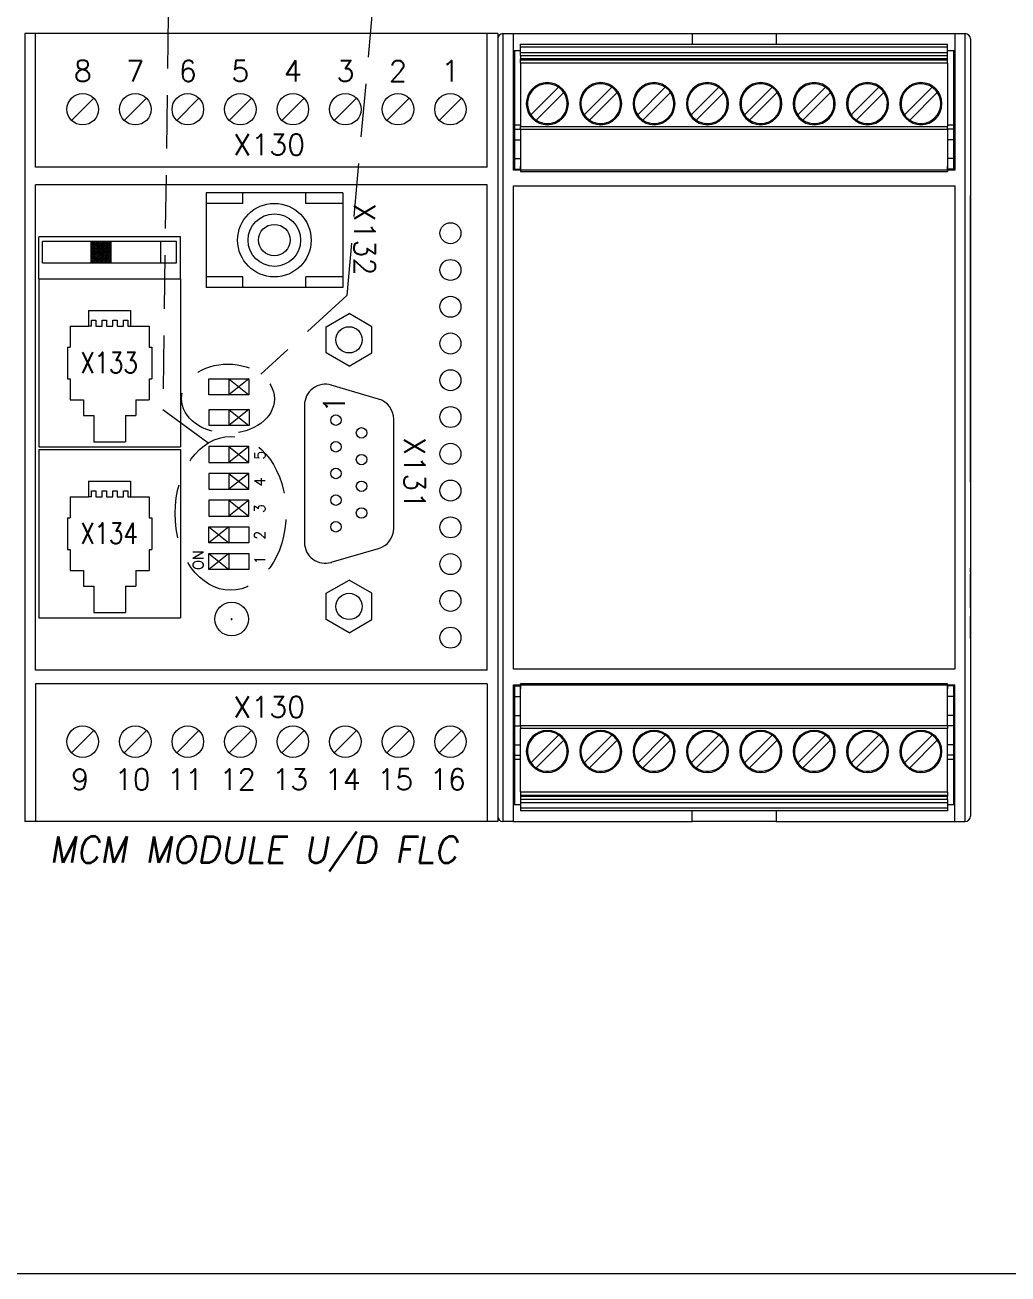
# Model space of a CAD drawing. Extents: x -2993 to 3661, y -4147 to -1441.
# Drawn here: x 112.9 to 206.5, y -3606.2 to -3487.3 of the extents above; entities that cross this region are included whole.
import ezdxf
from ezdxf.enums import TextEntityAlignment as Align

# ---------------------------------------------------------------- set-up
doc = ezdxf.new("R2010")
doc.units = 0
doc.header["$LTSCALE"] = 0.1
doc.header["$MEASUREMENT"] = 0
doc.linetypes.add('DASHED', pattern=[19.05, 12.7, -6.35])
doc.layers.get('0').update_dxf_attribs({"linetype": 'CONTINUOUS'})
doc.layers.add('DIM', color=5, linetype='CONTINUOUS')
doc.styles.get("Standard").update_dxf_attribs({"font": 'simplex.shx'})

msp = doc.modelspace()

# ---------------------------------------------------------------- linework, layer by layer
at = {"linetype": 'DASHED', "lineweight": 13, "ltscale": 4}
for p, q in [((150.07, -3439.76), (143.55, -3513.04)), ((127.04, -3448.27), (126.04, -3523.9)), ((143.55, -3513.04), (135.35, -3520.54))]:
    msp.add_line(p, q, dxfattribs=at)
at = {"lineweight": 13}
for p, q in [((112.91, -3488.12), (112.91, -3563.12)), ((112.91, -3488.12), (112.91, -3563.12)), ((112.91, -3488.12), (112.91, -3563.12)), ((157.91, -3488.12), (112.91, -3488.12)), ((157.91, -3488.12), (112.91, -3488.12)), ((113.91, -3500.82), (113.91, -3488.12)), ((156.91, -3500.82), (156.91, -3488.12)), ((157.91, -3488.12), (157.91, -3563.12)), ((157.91, -3488.12), (157.91, -3563.12)), ((157.91, -3488.12), (157.91, -3563.12)), ((157.91, -3488.12), (157.91, -3563.12)), ((157.91, -3488.12), (157.91, -3563.12)), ((157.91, -3488.12), (157.91, -3563.12)), ((157.91, -3488.62), (157.91, -3562.62)), ((119.47, -3494.26), (117.35, -3496.39)), ((124.47, -3494.26), (122.35, -3496.39)), ((129.47, -3494.26), (127.35, -3496.39)), ((134.47, -3494.26), (132.35, -3496.39)), ((139.47, -3494.26), (137.35, -3496.39)), ((144.47, -3494.26), (142.35, -3496.39)), ((149.47, -3494.26), (147.35, -3496.39)), ((154.47, -3494.26), (152.35, -3496.39)), ((156.91, -3500.82), (113.91, -3500.82)), ((113.91, -3548.72), (113.91, -3502.52)), ((156.91, -3502.52), (113.91, -3502.52)), ((156.91, -3548.72), (156.91, -3502.52)), ((143.15, -3503.28), (130.15, -3503.28)), ((130.15, -3503.28), (130.15, -3512.28)), ((133.65, -3504.28), (133.65, -3503.28)), ((139.65, -3504.28), (139.65, -3503.28)), ((143.15, -3503.28), (143.15, -3512.28)), ((133.65, -3504.28), (130.15, -3504.28)), ((143.15, -3504.28), (139.65, -3504.28)), ((127.72, -3507.48), (114.22, -3507.48)), ((114.22, -3511.47), (114.22, -3507.48)), ((121.07, -3507.91), (119.17, -3509.81)), ((120.9, -3507.91), (119.17, -3509.63)), ((120.72, -3507.91), (119.17, -3509.45)), ((120.54, -3507.91), (119.17, -3509.28)), ((120.37, -3507.91), (119.17, -3509.1)), ((120.19, -3507.91), (119.17, -3508.92)), ((120.01, -3507.91), (119.17, -3508.75)), ((119.84, -3507.91), (119.17, -3508.57)), ((119.66, -3507.91), (119.17, -3508.39)), ((119.48, -3507.91), (119.17, -3508.21)), ((119.31, -3507.91), (119.17, -3508.04)), ((119.17, -3507.96), (121.08, -3509.87)), ((119.17, -3508.14), (120.96, -3509.93)), ((119.17, -3508.32), (120.79, -3509.93)), ((119.17, -3508.49), (120.61, -3509.93)), ((121.08, -3508.08), (119.23, -3509.93)), ((119.29, -3507.91), (121.08, -3509.69)), ((121.08, -3508.25), (119.4, -3509.93)), ((119.47, -3507.91), (121.08, -3509.51)), ((121.08, -3508.43), (119.58, -3509.93)), ((119.65, -3507.91), (121.08, -3509.34)), ((119.82, -3507.91), (121.08, -3509.16)), ((120, -3507.91), (121.08, -3508.98)), ((120.18, -3507.91), (121.08, -3508.81)), ((120.35, -3507.91), (121.08, -3508.63)), ((120.53, -3507.91), (121.08, -3508.45)), ((120.71, -3507.91), (121.08, -3508.28)), ((120.88, -3507.91), (121.08, -3508.1)), ((121.06, -3507.91), (121.08, -3507.92)), ((127.72, -3511.47), (127.72, -3507.48)), ((119.17, -3508.67), (120.43, -3509.93)), ((119.17, -3508.85), (120.26, -3509.93)), ((119.17, -3509.02), (120.08, -3509.93)), ((119.17, -3509.2), (119.9, -3509.93)), ((119.17, -3509.38), (119.73, -3509.93)), ((119.17, -3509.55), (119.55, -3509.93)), ((121.08, -3508.61), (119.76, -3509.93)), ((121.08, -3508.78), (119.93, -3509.93)), ((121.08, -3508.96), (120.11, -3509.93)), ((121.08, -3509.14), (120.29, -3509.93)), ((121.08, -3509.32), (120.46, -3509.93)), ((121.08, -3509.49), (120.64, -3509.93)), ((121.08, -3509.67), (120.82, -3509.93)), ((119.17, -3509.73), (119.37, -3509.93)), ((119.17, -3509.91), (119.2, -3509.93)), ((121.08, -3509.85), (120.99, -3509.93)), ((114.22, -3511.47), (114.22, -3527.47)), ((114.22, -3511.47), (127.72, -3511.47)), ((127.72, -3511.47), (127.72, -3527.47)), ((133.65, -3511.28), (130.15, -3511.28)), ((133.65, -3512.28), (133.65, -3511.28)), ((139.65, -3512.28), (139.65, -3511.28)), ((143.15, -3511.28), (139.65, -3511.28)), ((143.15, -3512.28), (130.15, -3512.28)), ((118.97, -3514.47), (122.97, -3514.47)), ((118.97, -3514.47), (118.97, -3515.97)), ((122.97, -3514.47), (122.97, -3515.97)), ((141.59, -3516.02), (143.76, -3514.77)), ((145.92, -3516.02), (143.76, -3514.77)), ((117.22, -3515.97), (117.22, -3517.97)), ((117.22, -3515.97), (118.97, -3515.97)), ((119.24, -3515.97), (118.97, -3515.97)), ((122.69, -3515.97), (122.97, -3515.97)), ((122.97, -3515.97), (124.72, -3515.97)), ((124.72, -3515.97), (124.72, -3517.97)), ((141.59, -3518.52), (141.59, -3516.02)), ((145.92, -3518.52), (145.92, -3516.02)), ((116.97, -3517.97), (117.22, -3517.97)), ((116.97, -3517.97), (116.97, -3520.97)), ((124.72, -3517.97), (124.97, -3517.97)), ((124.97, -3517.97), (124.97, -3520.97)), ((143.76, -3519.77), (141.59, -3518.52)), ((143.76, -3519.77), (145.92, -3518.52)), ((116.97, -3520.97), (117.22, -3520.97)), ((117.22, -3520.97), (117.22, -3522.97)), ((124.72, -3520.97), (124.97, -3520.97)), ((124.72, -3520.97), (124.72, -3522.97)), ((146.57, -3522.91), (142.07, -3521.58)), ((117.22, -3522.97), (118.47, -3522.97)), ((118.47, -3522.97), (118.47, -3524.47)), ((123.47, -3522.97), (124.72, -3522.97)), ((123.47, -3522.97), (123.47, -3524.47)), ((139.51, -3523.5), (139.51, -3536.54)), ((118.47, -3524.47), (119.47, -3524.47)), ((119.47, -3524.47), (119.47, -3526.97)), ((122.47, -3524.47), (122.47, -3526.97)), ((122.47, -3524.47), (123.47, -3524.47)), ((148.01, -3535.21), (148.01, -3524.83)), ((114.22, -3527.47), (127.72, -3527.47)), ((119.47, -3526.97), (122.47, -3526.97)), ((114.22, -3527.72), (127.72, -3527.72)), ((114.22, -3527.72), (114.22, -3543.72)), ((127.72, -3527.72), (127.72, -3543.72)), ((118.97, -3530.72), (122.97, -3530.72)), ((118.97, -3530.72), (118.97, -3532.22)), ((122.97, -3530.72), (122.97, -3532.22)), ((117.22, -3532.22), (117.22, -3534.22)), ((117.22, -3532.22), (118.97, -3532.22)), ((119.24, -3532.22), (118.97, -3532.22)), ((122.69, -3532.22), (122.97, -3532.22)), ((122.97, -3532.22), (124.72, -3532.22)), ((124.72, -3532.22), (124.72, -3534.22)), ((116.97, -3534.22), (117.22, -3534.22)), ((116.97, -3534.22), (116.97, -3537.22)), ((124.72, -3534.22), (124.97, -3534.22)), ((124.97, -3534.22), (124.97, -3537.22)), ((116.97, -3537.22), (117.22, -3537.22)), ((117.22, -3537.22), (117.22, -3539.22)), ((124.72, -3537.22), (124.72, -3539.22)), ((124.72, -3537.22), (124.97, -3537.22)), ((142.07, -3538.45), (146.57, -3537.13)), ((117.22, -3539.22), (118.47, -3539.22)), ((118.47, -3539.22), (118.47, -3540.72)), ((123.47, -3539.22), (123.47, -3540.72)), ((123.47, -3539.22), (124.72, -3539.22)), ((141.59, -3541.4), (143.76, -3540.15)), ((145.92, -3541.4), (143.76, -3540.15)), ((118.47, -3540.72), (119.47, -3540.72)), ((119.47, -3540.72), (119.47, -3543.22)), ((122.47, -3540.72), (123.47, -3540.72)), ((122.47, -3540.72), (122.47, -3543.22)), ((141.59, -3543.9), (141.59, -3541.4)), ((145.92, -3543.9), (145.92, -3541.4)), ((114.22, -3543.72), (127.72, -3543.72)), ((119.47, -3543.22), (122.47, -3543.22)), ((143.76, -3545.15), (141.59, -3543.9)), ((143.76, -3545.15), (145.92, -3543.9)), ((156.91, -3548.72), (113.91, -3548.72)), ((156.91, -3550.02), (113.91, -3550.02)), ((113.91, -3550.02), (113.91, -3563.12)), ((156.91, -3550.02), (156.91, -3563.12)), ((119.47, -3554.46), (117.35, -3556.59)), ((124.47, -3554.46), (122.35, -3556.59)), ((129.47, -3554.46), (127.35, -3556.59)), ((134.47, -3554.46), (132.35, -3556.59)), ((139.47, -3554.46), (137.35, -3556.59)), ((144.47, -3554.46), (142.35, -3556.59)), ((149.47, -3554.46), (147.35, -3556.59)), ((154.47, -3554.46), (152.35, -3556.59)), ((157.91, -3563.12), (112.91, -3563.12)), ((157.91, -3563.12), (156.91, -3563.12))]:
    msp.add_line(p, q, dxfattribs=at)
at = {"color": 7, "linetype": 'Continuous', "lineweight": 13}
for p, q in [((158.41, -3488.12), (158.41, -3563.12)), ((158.41, -3488.12), (159.41, -3488.12)), ((159.41, -3488.12), (176.41, -3488.12)), ((159.41, -3501.12), (159.41, -3488.12)), ((176.41, -3488.12), (176.41, -3489.12)), ((176.41, -3488.12), (184.41, -3488.12)), ((184.41, -3488.12), (184.41, -3489.12)), ((184.41, -3488.12), (201.41, -3488.12)), ((201.41, -3488.12), (201.41, -3501.12)), ((201.41, -3488.12), (202.41, -3488.12)), ((202.41, -3563.12), (202.41, -3488.12)), ((157.91, -3488.62), (157.91, -3562.62)), ((157.91, -3488.62), (157.91, -3562.62)), ((157.91, -3488.62), (157.91, -3515.12)), ((160.09, -3489.13), (160.09, -3489.12)), ((160.09, -3489.12), (200.73, -3489.12)), ((160.09, -3489.15), (160.09, -3489.13)), ((160.09, -3489.18), (160.09, -3489.15)), ((160.09, -3489.21), (160.09, -3489.18)), ((160.09, -3489.26), (160.09, -3489.21)), ((160.09, -3489.31), (160.09, -3489.26)), ((160.09, -3489.37), (160.09, -3489.31)), ((160.09, -3489.42), (160.09, -3489.37)), ((200.73, -3489.42), (160.09, -3489.42)), ((160.09, -3489.92), (160.09, -3489.42)), ((200.73, -3489.13), (200.73, -3489.12)), ((200.73, -3489.15), (200.73, -3489.13)), ((200.73, -3489.18), (200.73, -3489.15)), ((200.73, -3489.21), (200.73, -3489.18)), ((200.73, -3489.26), (200.73, -3489.21)), ((200.73, -3489.31), (200.73, -3489.26)), ((200.73, -3489.37), (200.73, -3489.31)), ((200.73, -3489.42), (200.73, -3489.37)), ((200.73, -3489.92), (200.73, -3489.42)), ((202.91, -3488.62), (202.91, -3562.62)), ((159.41, -3489.72), (160.09, -3489.72)), ((159.51, -3489.72), (159.51, -3500.82)), ((160.09, -3489.93), (160.09, -3489.92)), ((160.09, -3489.92), (200.73, -3489.92)), ((160.09, -3489.94), (160.09, -3489.93)), ((160.09, -3489.97), (160.09, -3489.94)), ((160.09, -3490.01), (160.09, -3489.97)), ((160.09, -3490.05), (160.09, -3490.01)), ((160.09, -3490.1), (160.09, -3490.05)), ((160.09, -3490.16), (160.09, -3490.1)), ((160.09, -3490.22), (160.09, -3490.16)), ((160.09, -3490.22), (200.73, -3490.22)), ((160.09, -3490.22), (160.09, -3490.53)), ((160.09, -3490.58), (160.09, -3490.53)), ((200.73, -3490.53), (160.09, -3490.53)), ((160.09, -3490.62), (160.09, -3490.58)), ((160.09, -3490.64), (160.09, -3490.62)), ((160.09, -3490.65), (160.09, -3490.64)), ((200.73, -3490.64), (160.09, -3490.64)), ((160.09, -3490.67), (160.09, -3490.65)), ((160.09, -3490.7), (160.09, -3490.67)), ((160.09, -3490.73), (160.09, -3490.7)), ((200.73, -3489.72), (201.41, -3489.72)), ((200.73, -3489.93), (200.73, -3489.92)), ((200.73, -3489.94), (200.73, -3489.93)), ((200.73, -3489.97), (200.73, -3489.94)), ((200.73, -3490.01), (200.73, -3489.97)), ((200.73, -3490.05), (200.73, -3490.01)), ((200.73, -3490.1), (200.73, -3490.05)), ((200.73, -3490.16), (200.73, -3490.1)), ((200.73, -3490.22), (200.73, -3490.16)), ((200.73, -3490.53), (200.73, -3490.22)), ((200.73, -3490.58), (200.73, -3490.53)), ((200.73, -3490.62), (200.73, -3490.58)), ((200.73, -3490.64), (200.73, -3490.62)), ((200.73, -3490.65), (200.73, -3490.64)), ((200.73, -3490.67), (200.73, -3490.65)), ((200.73, -3490.7), (200.73, -3490.67)), ((200.73, -3490.73), (200.73, -3490.7)), ((201.31, -3500.82), (201.31, -3489.72)), ((160.09, -3490.78), (160.09, -3490.73)), ((160.09, -3490.83), (160.09, -3490.78)), ((160.09, -3490.89), (160.09, -3490.83)), ((160.09, -3490.94), (160.09, -3490.89)), ((200.73, -3490.94), (160.09, -3490.94)), ((160.09, -3490.94), (160.09, -3496.96)), ((200.73, -3490.78), (200.73, -3490.73)), ((200.73, -3490.83), (200.73, -3490.78)), ((200.73, -3490.89), (200.73, -3490.83)), ((200.73, -3490.94), (200.73, -3490.89)), ((200.73, -3490.94), (200.73, -3496.96)), ((161.07, -3495.86), (163.7, -3493.23)), ((164.19, -3493.73), (161.56, -3496.36)), ((166.15, -3495.86), (168.78, -3493.23)), ((169.27, -3493.73), (166.64, -3496.36)), ((171.23, -3495.86), (173.86, -3493.23)), ((174.35, -3493.73), (171.72, -3496.36)), ((176.31, -3495.86), (178.94, -3493.23)), ((179.43, -3493.73), (176.8, -3496.36)), ((181.39, -3495.86), (184.02, -3493.23)), ((184.51, -3493.73), (181.88, -3496.36)), ((186.47, -3495.86), (189.1, -3493.23)), ((189.59, -3493.73), (186.96, -3496.36)), ((191.55, -3495.86), (194.18, -3493.23)), ((194.67, -3493.73), (192.04, -3496.36)), ((196.63, -3495.86), (199.26, -3493.23)), ((199.75, -3493.73), (197.12, -3496.36)), ((159.51, -3496.82), (160.09, -3496.82)), ((159.51, -3497.22), (160.09, -3497.22)), ((160.09, -3497.02), (160.09, -3496.96)), ((160.09, -3496.96), (200.73, -3496.96)), ((160.09, -3497.08), (160.09, -3497.02)), ((160.09, -3497.13), (160.09, -3497.08)), ((160.09, -3497.18), (160.09, -3497.13)), ((160.09, -3497.21), (160.09, -3497.18)), ((160.09, -3497.24), (160.09, -3497.21)), ((160.09, -3497.26), (160.09, -3497.24)), ((160.09, -3497.26), (160.09, -3497.26)), ((200.73, -3497.26), (160.09, -3497.26)), ((160.09, -3497.26), (160.09, -3501.24)), ((200.73, -3496.82), (201.31, -3496.82)), ((200.73, -3497.26), (200.73, -3496.96)), ((201.31, -3497.22), (200.73, -3497.22)), ((200.73, -3497.26), (200.73, -3501.24)), ((159.51, -3498.22), (160.09, -3498.22)), ((201.31, -3498.22), (200.73, -3498.22)), ((159.51, -3500.02), (160.09, -3500.02)), ((201.31, -3500.02), (200.73, -3500.02)), ((159.41, -3500.82), (159.51, -3500.82)), ((201.41, -3501.12), (159.41, -3501.12)), ((159.51, -3500.82), (159.51, -3501.12)), ((159.51, -3501.02), (160.09, -3501.02)), ((160.09, -3501.12), (160.09, -3500.75)), ((160.09, -3501.24), (200.73, -3501.24)), ((200.73, -3501.12), (200.73, -3500.75)), ((201.31, -3501.02), (200.73, -3501.02)), ((201.31, -3500.82), (201.41, -3500.82)), ((201.31, -3501.12), (201.31, -3500.82)), ((202.91, -3502.32), (202.91, -3503.31)), ((159.41, -3548.62), (159.41, -3502.62)), ((159.41, -3502.62), (201.41, -3502.62)), ((201.41, -3502.62), (201.41, -3548.62)), ((202.91, -3503.31), (202.91, -3503.92)), ((202.91, -3505.52), (202.91, -3503.52)), ((202.91, -3504.42), (202.91, -3503.92)), ((202.91, -3504.42), (202.91, -3505.12)), ((202.91, -3505.12), (202.91, -3505.56)), ((202.91, -3527.02), (202.91, -3505.52)), ((202.91, -3506.25), (202.91, -3505.56)), ((202.91, -3506.3), (202.91, -3506.25)), ((202.91, -3507.25), (202.91, -3506.3)), ((202.91, -3507.69), (202.91, -3507.25)), ((202.91, -3507.69), (202.91, -3508.46)), ((202.91, -3509.17), (202.91, -3508.46)), ((202.91, -3511.71), (202.91, -3509.17)), ((202.91, -3511.71), (202.91, -3511.91)), ((202.91, -3512.15), (202.91, -3511.91)), ((202.91, -3512.24), (202.91, -3512.15)), ((202.91, -3512.24), (202.91, -3512.68)), ((202.91, -3512.68), (202.91, -3520.42)), ((202.91, -3520.82), (202.91, -3520.42)), ((202.91, -3521.19), (202.91, -3520.82)), ((202.91, -3521.42), (202.91, -3521.19)), ((202.91, -3529.82), (202.91, -3521.42)), ((202.91, -3530.06), (202.91, -3529.82)), ((202.91, -3530.42), (202.91, -3530.06)), ((202.91, -3530.82), (202.91, -3530.42)), ((202.91, -3530.82), (202.91, -3538.57)), ((157.91, -3536.12), (157.91, -3552.81)), ((202.91, -3538.57), (202.91, -3539.01)), ((202.91, -3539.1), (202.91, -3539.01)), ((202.91, -3539.34), (202.91, -3539.1)), ((202.91, -3539.34), (202.91, -3539.54)), ((202.91, -3542.08), (202.91, -3539.54)), ((202.91, -3542.79), (202.91, -3542.08)), ((202.91, -3542.79), (202.91, -3543.56)), ((202.91, -3544), (202.91, -3543.56)), ((202.91, -3544.95), (202.91, -3544)), ((202.91, -3545), (202.91, -3544.95)), ((202.91, -3545.69), (202.91, -3545)), ((202.91, -3545.69), (202.91, -3546.12)), ((201.41, -3548.62), (159.41, -3548.62)), ((159.41, -3550.12), (201.41, -3550.12)), ((159.41, -3563.12), (159.41, -3550.12)), ((159.51, -3550.12), (159.51, -3550.42)), ((200.73, -3550), (160.09, -3550)), ((160.09, -3553.98), (160.09, -3550)), ((160.09, -3550.12), (160.09, -3550.5)), ((200.73, -3553.98), (200.73, -3550)), ((200.73, -3550.12), (200.73, -3550.5)), ((201.31, -3550.42), (201.31, -3550.12)), ((201.41, -3563.12), (201.41, -3550.12)), ((159.51, -3550.42), (159.41, -3550.42)), ((159.51, -3550.22), (160.09, -3550.22)), ((159.51, -3550.42), (159.51, -3561.52)), ((159.51, -3551.22), (160.09, -3551.22)), ((201.31, -3550.22), (200.73, -3550.22)), ((201.31, -3551.22), (200.73, -3551.22)), ((201.41, -3550.42), (201.31, -3550.42)), ((201.31, -3561.52), (201.31, -3550.42)), ((159.51, -3553.02), (160.09, -3553.02)), ((201.31, -3553.02), (200.73, -3553.02)), ((159.51, -3554.02), (160.09, -3554.02)), ((160.09, -3553.98), (200.73, -3553.98)), ((160.09, -3553.98), (160.09, -3554.28)), ((200.73, -3554.28), (160.09, -3554.28)), ((160.09, -3560.3), (160.09, -3554.28)), ((161.07, -3557.52), (163.7, -3554.89)), ((166.15, -3557.52), (168.78, -3554.89)), ((171.23, -3557.52), (173.86, -3554.89)), ((176.31, -3557.52), (178.94, -3554.89)), ((181.39, -3557.52), (184.02, -3554.89)), ((186.47, -3557.52), (189.1, -3554.89)), ((191.55, -3557.52), (194.18, -3554.89)), ((196.63, -3557.52), (199.26, -3554.89)), ((200.73, -3553.98), (200.73, -3553.99)), ((200.73, -3553.99), (200.73, -3554.01)), ((200.73, -3554.01), (200.73, -3554.04)), ((201.31, -3554.02), (200.73, -3554.02)), ((200.73, -3554.04), (200.73, -3554.07)), ((200.73, -3554.07), (200.73, -3554.12)), ((200.73, -3554.12), (200.73, -3554.17)), ((200.73, -3554.17), (200.73, -3554.23)), ((200.73, -3554.23), (200.73, -3554.28)), ((200.73, -3560.3), (200.73, -3554.28)), ((159.51, -3555.82), (160.09, -3555.82)), ((164.19, -3555.39), (161.56, -3558.02)), ((169.27, -3555.39), (166.64, -3558.02)), ((174.35, -3555.39), (171.72, -3558.02)), ((179.43, -3555.39), (176.8, -3558.02)), ((184.51, -3555.39), (181.88, -3558.02)), ((189.59, -3555.39), (186.96, -3558.02)), ((194.67, -3555.39), (192.04, -3558.02)), ((199.75, -3555.39), (197.12, -3558.02)), ((201.31, -3555.82), (200.73, -3555.82)), ((159.51, -3556.82), (160.09, -3556.82)), ((160.09, -3557.22), (159.51, -3557.22)), ((201.31, -3556.82), (200.73, -3556.82)), ((201.31, -3557.22), (200.73, -3557.22)), ((157.91, -3557.48), (157.91, -3562.62)), ((160.09, -3560.3), (160.09, -3560.36)), ((160.09, -3560.3), (200.73, -3560.3)), ((160.09, -3560.36), (160.09, -3560.42)), ((160.09, -3560.42), (160.09, -3560.47)), ((160.09, -3560.47), (160.09, -3560.52)), ((160.09, -3560.52), (160.09, -3560.55)), ((160.09, -3560.55), (160.09, -3560.58)), ((160.09, -3560.58), (160.09, -3560.6)), ((160.09, -3560.6), (160.09, -3560.6)), ((160.09, -3560.6), (160.09, -3560.62)), ((160.09, -3560.6), (200.73, -3560.6)), ((160.09, -3560.62), (160.09, -3560.67)), ((160.09, -3560.67), (160.09, -3560.72)), ((160.09, -3560.72), (200.73, -3560.72)), ((160.09, -3560.72), (160.09, -3561.03)), ((200.73, -3560.3), (200.73, -3560.36)), ((200.73, -3560.36), (200.73, -3560.42)), ((200.73, -3560.42), (200.73, -3560.47)), ((200.73, -3560.47), (200.73, -3560.52)), ((200.73, -3560.52), (200.73, -3560.55)), ((200.73, -3560.55), (200.73, -3560.58)), ((200.73, -3560.58), (200.73, -3560.6)), ((200.73, -3560.6), (200.73, -3560.6)), ((200.73, -3560.6), (200.73, -3560.62)), ((200.73, -3560.62), (200.73, -3560.67)), ((200.73, -3560.67), (200.73, -3560.72)), ((200.73, -3561.03), (200.73, -3560.72)), ((160.09, -3561.52), (159.41, -3561.52)), ((160.09, -3561.03), (160.09, -3561.09)), ((200.73, -3561.03), (160.09, -3561.03)), ((160.09, -3561.09), (160.09, -3561.14)), ((160.09, -3561.14), (160.09, -3561.2)), ((160.09, -3561.2), (160.09, -3561.24)), ((160.09, -3561.24), (160.09, -3561.28)), ((160.09, -3561.28), (160.09, -3561.31)), ((160.09, -3561.31), (160.09, -3561.32)), ((160.09, -3561.32), (160.09, -3561.33)), ((200.73, -3561.33), (160.09, -3561.33)), ((160.09, -3561.33), (160.09, -3561.82)), ((160.09, -3561.82), (160.09, -3561.88)), ((160.09, -3561.82), (200.73, -3561.82)), ((160.09, -3561.88), (160.09, -3561.94)), ((160.09, -3561.94), (160.09, -3561.99)), ((160.09, -3561.99), (160.09, -3562.04)), ((160.09, -3562.04), (160.09, -3562.07)), ((200.73, -3561.03), (200.73, -3561.09)), ((200.73, -3561.09), (200.73, -3561.14)), ((200.73, -3561.14), (200.73, -3561.2)), ((200.73, -3561.2), (200.73, -3561.24)), ((200.73, -3561.24), (200.73, -3561.28)), ((200.73, -3561.28), (200.73, -3561.31)), ((200.73, -3561.31), (200.73, -3561.32)), ((200.73, -3561.32), (200.73, -3561.33)), ((200.73, -3561.33), (200.73, -3561.82)), ((201.41, -3561.52), (200.73, -3561.52)), ((200.73, -3561.82), (200.73, -3561.88)), ((200.73, -3561.88), (200.73, -3561.94)), ((200.73, -3561.94), (200.73, -3561.99)), ((200.73, -3561.99), (200.73, -3562.04)), ((200.73, -3562.04), (200.73, -3562.07)), ((159.41, -3563.12), (158.41, -3563.12)), ((159.41, -3563.12), (176.41, -3563.12)), ((160.09, -3562.07), (160.09, -3562.1)), ((160.09, -3562.1), (160.09, -3562.12)), ((160.09, -3562.12), (160.09, -3562.12)), ((200.73, -3562.12), (160.09, -3562.12)), ((176.41, -3563.12), (176.41, -3562.12)), ((184.41, -3563.12), (176.41, -3563.12)), ((184.41, -3562.12), (184.41, -3563.12)), ((184.41, -3563.12), (201.41, -3563.12)), ((200.73, -3562.07), (200.73, -3562.1)), ((200.73, -3562.1), (200.73, -3562.12)), ((200.73, -3562.12), (200.73, -3562.12)), ((201.41, -3563.12), (202.41, -3563.12))]:
    msp.add_line(p, q, dxfattribs=at)
at = {"linetype": 'Continuous', "lineweight": 13}
for p, q in [((127.34, -3507.91), (114.59, -3507.91)), ((114.59, -3509.93), (114.59, -3507.91)), ((119.17, -3507.91), (119.17, -3509.93)), ((121.08, -3507.91), (121.08, -3509.93)), ((125.84, -3509.93), (125.84, -3507.91)), ((127.34, -3509.93), (127.34, -3507.91)), ((114.59, -3509.93), (127.34, -3509.93)), ((119.24, -3515.39), (119.65, -3515.39)), ((119.24, -3515.97), (119.24, -3515.39)), ((119.65, -3515.39), (119.65, -3515.97)), ((120.26, -3515.39), (120.66, -3515.39)), ((120.26, -3515.97), (120.26, -3515.39)), ((120.66, -3515.39), (120.66, -3515.97)), ((121.27, -3515.97), (121.27, -3515.39)), ((121.27, -3515.39), (121.68, -3515.39)), ((121.68, -3515.39), (121.68, -3515.97)), ((122.29, -3515.39), (122.69, -3515.39)), ((122.29, -3515.97), (122.29, -3515.39)), ((122.69, -3515.39), (122.69, -3515.97)), ((119.65, -3515.97), (120.26, -3515.97)), ((120.66, -3515.97), (121.27, -3515.97)), ((121.68, -3515.97), (122.29, -3515.97)), ((130.42, -3520.99), (134.23, -3520.99)), ((130.42, -3522.51), (130.42, -3520.99)), ((132.33, -3520.99), (132.33, -3522.51)), ((134.23, -3520.99), (134.23, -3522.51)), ((134.23, -3522.51), (130.42, -3522.51)), ((130.43, -3525.43), (130.43, -3523.91)), ((130.43, -3523.91), (134.24, -3523.91)), ((132.33, -3523.91), (132.33, -3525.43)), ((134.24, -3523.91), (134.24, -3525.43)), ((134.24, -3525.43), (130.43, -3525.43)), ((134.23, -3527.44), (130.42, -3527.44)), ((130.42, -3527.44), (130.42, -3528.96)), ((132.33, -3527.44), (132.33, -3528.96)), ((134.23, -3528.96), (134.23, -3527.44)), ((130.42, -3528.96), (134.23, -3528.96)), ((134.23, -3529.98), (130.42, -3529.98)), ((130.42, -3529.98), (130.42, -3531.5)), ((132.33, -3529.98), (132.33, -3531.5)), ((134.23, -3531.5), (134.23, -3529.98)), ((119.24, -3532.22), (119.24, -3531.64)), ((119.24, -3531.64), (119.65, -3531.64)), ((119.65, -3531.64), (119.65, -3532.22)), ((119.65, -3532.22), (120.26, -3532.22)), ((120.26, -3531.64), (120.66, -3531.64)), ((120.26, -3532.22), (120.26, -3531.64)), ((120.66, -3531.64), (120.66, -3532.22)), ((120.66, -3532.22), (121.27, -3532.22)), ((121.27, -3532.22), (121.27, -3531.64)), ((121.27, -3531.64), (121.68, -3531.64)), ((121.68, -3531.64), (121.68, -3532.22)), ((121.68, -3532.22), (122.29, -3532.22)), ((122.29, -3532.22), (122.29, -3531.64)), ((122.29, -3531.64), (122.69, -3531.64)), ((122.69, -3531.64), (122.69, -3532.22)), ((130.42, -3531.5), (134.23, -3531.5)), ((134.23, -3532.52), (130.42, -3532.52)), ((130.42, -3532.52), (130.42, -3534.04)), ((132.33, -3532.52), (132.33, -3534.04)), ((134.23, -3534.04), (134.23, -3532.52)), ((130.42, -3534.04), (134.23, -3534.04)), ((130.42, -3535.06), (134.23, -3535.06)), ((130.42, -3536.58), (130.42, -3535.06)), ((132.33, -3535.06), (132.33, -3536.58)), ((134.23, -3535.06), (134.23, -3536.58)), ((134.23, -3536.58), (130.42, -3536.58)), ((130.42, -3537.6), (134.23, -3537.6)), ((130.42, -3539.12), (130.42, -3537.6)), ((132.33, -3537.6), (132.33, -3539.12)), ((134.23, -3537.6), (134.23, -3539.12)), ((134.23, -3539.12), (130.42, -3539.12))]:
    msp.add_line(p, q, dxfattribs=at)
at = {"color": 7, "lineweight": 13}
for p, q in [((132.33, -3520.99), (134.21, -3522.51)), ((134.21, -3520.99), (132.33, -3522.51)), ((132.33, -3523.91), (134.21, -3525.43)), ((134.21, -3523.91), (132.33, -3525.43)), ((132.33, -3527.44), (134.21, -3528.96)), ((134.21, -3527.44), (132.33, -3528.96)), ((132.33, -3529.98), (134.21, -3531.5)), ((134.21, -3529.98), (132.33, -3531.5)), ((132.33, -3532.52), (134.21, -3534.04)), ((134.21, -3532.52), (132.33, -3534.04)), ((130.42, -3535.06), (132.3, -3536.58)), ((132.3, -3535.06), (130.42, -3536.58)), ((130.42, -3537.6), (132.3, -3539.12)), ((132.3, -3537.6), (130.42, -3539.12))]:
    msp.add_line(p, q, dxfattribs=at)
at = {"lineweight": 13, "ltscale": 4}
msp.add_line((126.04, -3523.9), (130.32, -3527.05), dxfattribs=at)
at = {"lineweight": 13}
for centre, radius in [((118.41, -3495.32), 1.5), ((123.41, -3495.32), 1.5), ((128.41, -3495.32), 1.5), ((133.41, -3495.32), 1.5), ((138.41, -3495.32), 1.5), ((143.41, -3495.32), 1.5), ((148.41, -3495.32), 1.5), ((153.41, -3495.32), 1.5), ((136.65, -3507.78), 2.5), ((153.41, -3507.12), 1), ((153.41, -3510.62), 1), ((153.41, -3514.12), 1), ((143.76, -3517.27), 1.25), ((153.41, -3517.62), 1), ((153.41, -3521.12), 1), ((153.41, -3524.62), 1), ((142.51, -3524.91), 0.5), ((144.95, -3526.13), 0.5), ((142.51, -3527.45), 0.5), ((153.41, -3528.12), 1), ((144.95, -3528.67), 0.5), ((142.51, -3529.99), 0.5), ((144.95, -3531.21), 0.5), ((153.41, -3531.62), 1), ((142.51, -3532.53), 0.5), ((144.95, -3533.75), 0.5), ((142.51, -3535.07), 0.5), ((142.51, -3535.07), 0.5), ((153.41, -3535.12), 1), ((153.41, -3538.62), 1), ((143.76, -3542.65), 1.25), ((153.41, -3542.12), 1), ((132.58, -3543.85), 1.6), ((153.41, -3545.62), 1), ((118.41, -3555.52), 1.5), ((123.41, -3555.52), 1.5), ((128.41, -3555.52), 1.5), ((133.41, -3555.52), 1.5), ((138.41, -3555.52), 1.5), ((143.41, -3555.52), 1.5), ((148.41, -3555.52), 1.5), ((153.41, -3555.52), 1.5)]:
    msp.add_circle(centre, radius, dxfattribs=at)
at = {"linetype": 'Continuous', "lineweight": 13}
for radius in [3.5, 1.5]:
    msp.add_circle((136.65, -3507.78), radius, dxfattribs=at)
at = {"color": 7, "linetype": 'Continuous', "lineweight": 13}
for centre, radius, start, end in [((158.41, -3488.62), 0.5, 90.0002, 180), ((202.41, -3488.62), 0.5, 0.0002, 90), ((162.63, -3494.79), 2, 90, 270), ((162.63, -3494.79), 1.89, 55.6634, 135), ((162.63, -3494.79), 2, 270, 90), ((167.71, -3494.79), 2, 90, 270), ((167.71, -3494.79), 1.89, 55.6634, 135), ((167.71, -3494.79), 2, 270, 90), ((172.79, -3494.79), 2, 90, 270), ((172.79, -3494.79), 1.89, 55.6634, 135), ((172.79, -3494.79), 2, 270, 90), ((177.87, -3494.79), 2, 90, 270), ((177.87, -3494.79), 1.89, 55.6634, 135), ((177.87, -3494.79), 2, 270, 90), ((182.95, -3494.79), 2, 90, 270), ((182.95, -3494.79), 1.89, 55.6634, 135), ((182.95, -3494.79), 2, 270, 90), ((188.03, -3494.79), 2, 90, 270), ((188.03, -3494.79), 1.89, 55.6634, 135), ((188.03, -3494.79), 2, 270, 90), ((193.11, -3494.79), 2, 90, 270), ((193.11, -3494.79), 1.89, 55.6634, 135), ((193.11, -3494.79), 2, 270, 90), ((198.19, -3494.79), 2, 90, 270), ((198.19, -3494.79), 1.89, 55.6634, 135), ((198.19, -3494.79), 2, 270, 90), ((162.63, -3494.79), 1.89, 135, 214.3366), ((162.63, -3494.79), 1.89, 34.3365, 55.6635), ((162.63, -3494.79), 1.89, 315, 34.3366), ((167.71, -3494.79), 1.89, 135, 214.3366), ((167.71, -3494.79), 1.89, 34.3365, 55.6635), ((167.71, -3494.79), 1.89, 315, 34.3366), ((172.79, -3494.79), 1.89, 135, 214.3366), ((172.79, -3494.79), 1.89, 34.3365, 55.6635), ((172.79, -3494.79), 1.89, 315, 34.3366), ((177.87, -3494.79), 1.89, 135, 214.3366), ((177.87, -3494.79), 1.89, 34.3365, 55.6635), ((177.87, -3494.79), 1.89, 315, 34.3366), ((182.95, -3494.79), 1.89, 135, 214.3366), ((182.95, -3494.79), 1.89, 34.3365, 55.6635), ((182.95, -3494.79), 1.89, 315, 34.3366), ((188.03, -3494.79), 1.89, 135, 214.3366), ((188.03, -3494.79), 1.89, 34.3365, 55.6635), ((188.03, -3494.79), 1.89, 315, 34.3366), ((193.11, -3494.79), 1.89, 135, 214.3366), ((193.11, -3494.79), 1.89, 34.3365, 55.6635), ((193.11, -3494.79), 1.89, 315, 34.3366), ((198.19, -3494.79), 1.89, 135, 214.3366), ((198.19, -3494.79), 1.89, 34.3365, 55.6635), ((198.19, -3494.79), 1.89, 315, 34.3366), ((162.63, -3494.79), 1.89, 214.3365, 235.6635), ((162.63, -3494.79), 1.89, 235.6634, 315), ((167.71, -3494.79), 1.89, 214.3365, 235.6635), ((167.71, -3494.79), 1.89, 235.6634, 315), ((172.79, -3494.79), 1.89, 214.3365, 235.6635), ((172.79, -3494.79), 1.89, 235.6634, 315), ((177.87, -3494.79), 1.89, 214.3365, 235.6635), ((177.87, -3494.79), 1.89, 235.6634, 315), ((182.95, -3494.79), 1.89, 214.3365, 235.6635), ((182.95, -3494.79), 1.89, 235.6634, 315), ((188.03, -3494.79), 1.89, 214.3365, 235.6635), ((188.03, -3494.79), 1.89, 235.6634, 315), ((193.11, -3494.79), 1.89, 214.3365, 235.6635), ((193.11, -3494.79), 1.89, 235.6634, 315), ((198.19, -3494.79), 1.89, 214.3365, 235.6635), ((198.19, -3494.79), 1.89, 235.6634, 315), ((162.63, -3556.45), 2, 90, 270), ((162.63, -3556.45), 1.89, 55.6634, 135), ((162.63, -3556.45), 2, 270, 90), ((162.63, -3556.45), 1.89, 34.3365, 55.6635), ((167.71, -3556.45), 2, 90, 270), ((167.71, -3556.45), 1.89, 55.6634, 135), ((167.71, -3556.45), 2, 270, 90), ((167.71, -3556.45), 1.89, 34.3365, 55.6635), ((172.79, -3556.45), 2, 90, 270), ((172.79, -3556.45), 1.89, 55.6634, 135), ((172.79, -3556.45), 2, 270, 90), ((172.79, -3556.45), 1.89, 34.3365, 55.6635), ((177.87, -3556.45), 2, 90, 270), ((177.87, -3556.45), 1.89, 55.6634, 135), ((177.87, -3556.45), 2, 270, 90), ((177.87, -3556.45), 1.89, 34.3365, 55.6635), ((182.95, -3556.45), 2, 90, 270), ((182.95, -3556.45), 1.89, 55.6634, 135), ((182.95, -3556.45), 2, 270, 90), ((182.95, -3556.45), 1.89, 34.3365, 55.6635), ((188.03, -3556.45), 2, 90, 270), ((188.03, -3556.45), 1.89, 55.6634, 135), ((188.03, -3556.45), 2, 270, 90), ((188.03, -3556.45), 1.89, 34.3365, 55.6635), ((193.11, -3556.45), 2, 90, 270), ((193.11, -3556.45), 1.89, 55.6634, 135), ((193.11, -3556.45), 2, 270, 90), ((193.11, -3556.45), 1.89, 34.3365, 55.6635), ((198.19, -3556.45), 2, 90, 270), ((198.19, -3556.45), 1.89, 55.6634, 135), ((198.19, -3556.45), 2, 270, 90), ((198.19, -3556.45), 1.89, 34.3365, 55.6635), ((162.63, -3556.45), 1.89, 135, 214.3366), ((162.63, -3556.45), 1.89, 315, 34.3366), ((167.71, -3556.45), 1.89, 135, 214.3366), ((167.71, -3556.45), 1.89, 315, 34.3366), ((172.79, -3556.45), 1.89, 135, 214.3366), ((172.79, -3556.45), 1.89, 315, 34.3366), ((177.87, -3556.45), 1.89, 135, 214.3366), ((177.87, -3556.45), 1.89, 315, 34.3366), ((182.95, -3556.45), 1.89, 135, 214.3366), ((182.95, -3556.45), 1.89, 315, 34.3366), ((188.03, -3556.45), 1.89, 135, 214.3366), ((188.03, -3556.45), 1.89, 315, 34.3366), ((193.11, -3556.45), 1.89, 135, 214.3366), ((193.11, -3556.45), 1.89, 315, 34.3366), ((198.19, -3556.45), 1.89, 135, 214.3366), ((198.19, -3556.45), 1.89, 315, 34.3366), ((162.63, -3556.45), 1.89, 214.3365, 235.6635), ((162.63, -3556.45), 1.89, 235.6634, 315), ((167.71, -3556.45), 1.89, 214.3365, 235.6635), ((167.71, -3556.45), 1.89, 235.6634, 315), ((172.79, -3556.45), 1.89, 214.3365, 235.6635), ((172.79, -3556.45), 1.89, 235.6634, 315), ((177.87, -3556.45), 1.89, 214.3365, 235.6635), ((177.87, -3556.45), 1.89, 235.6634, 315), ((182.95, -3556.45), 1.89, 214.3365, 235.6635), ((182.95, -3556.45), 1.89, 235.6634, 315), ((188.03, -3556.45), 1.89, 214.3365, 235.6635), ((188.03, -3556.45), 1.89, 235.6634, 315), ((193.11, -3556.45), 1.89, 214.3365, 235.6635), ((193.11, -3556.45), 1.89, 235.6634, 315), ((198.19, -3556.45), 1.89, 214.3365, 235.6635), ((198.19, -3556.45), 1.89, 235.6634, 315), ((158.41, -3562.62), 0.5, 180, 269.9998), ((202.41, -3562.62), 0.5, 270.0002, 359.9998)]:
    msp.add_arc(centre, radius, start, end, dxfattribs=at)
at = {"lineweight": 13}
for centre, radius, start, end in [((141.51, -3523.5), 2, 73.6105, 180), ((146.01, -3524.83), 2, 0, 73.6105), ((146.01, -3535.21), 2, 286.3895, 0), ((141.51, -3536.54), 2, 180, 286.3895), ((132.58, -3543.85), 0.05, 0, 180), ((132.58, -3543.85), 0.05, 180, 0)]:
    msp.add_arc(centre, radius, start, end, dxfattribs=at)
at = {"linetype": 'DASHED', "lineweight": 13, "ltscale": 4}
for centre, major_axis, ratio in [((132.23, -3522.88), (4.42, -0.01), 0.746142), ((132.48, -3533.79), (0, -7.32), 0.721721)]:
    msp.add_ellipse(centre, major_axis=major_axis, ratio=ratio, dxfattribs=at)
at = {"layer": 'DIM', "lineweight": 13}
msp.add_lwpolyline([(359.87, -3606.19), (-229.57, -3606.19), (-229.57, -3214.38), (359.87, -3214.38)], close=True, dxfattribs=at)

# ---------------------------------------------------------------- texts
at = {"lineweight": 13}
for s, p in [('8', (118.41, -3492.68)), ('7', (123.41, -3492.68)), ('6', (128.41, -3492.68)), ('5', (133.41, -3492.68)), ('4', (138.41, -3492.68)), ('3', (143.41, -3492.68)), ('2', (148.41, -3492.68)), ('1', (153.41, -3492.68)), ('X130', (136.16, -3499.68)), ('X130', (136.16, -3553.22))]:
    msp.add_text(s, height=2, dxfattribs=at).set_placement(p, align=Align.CENTER)
for s, p in [('X132', (145.23, -3507.72)), ('X131', (150.01, -3529.98))]:
    msp.add_text(s, height=2, rotation=270, dxfattribs=at).set_placement(p, align=Align.MIDDLE_CENTER)
at = {"lineweight": 13, "width": 0.8}
for s, p in [('X133', (120.91, -3519.45)), ('X134', (120.91, -3535.7))]:
    msp.add_text(s, height=2, dxfattribs=at).set_placement(p, align=Align.MIDDLE_CENTER)
at = {"lineweight": 13}
msp.add_text('1', height=2, rotation=90, dxfattribs=at).set_placement((143.34, -3523.37), align=Align.CENTER)
at = {"linetype": 'Continuous', "lineweight": 13}
for s, p in [('5', (135.76, -3528.68)), ('4', (135.76, -3531.22)), ('3', (135.76, -3533.76)), ('2', (135.76, -3536.3)), ('ON', (129.9, -3539.17)), ('1', (135.76, -3538.65))]:
    msp.add_text(s, height=1, rotation=90, dxfattribs=at).set_placement(p)
at = {"lineweight": 13, "text_generation_flag": 6}
for s, p in [('9', (118.16, -3560.12)), ('10', (123.16, -3560.12)), ('11', (128.16, -3560.12)), ('12', (133.16, -3560.12)), ('13', (138.16, -3560.12)), ('14', (143.16, -3560.12)), ('15', (148.16, -3560.12)), ('16', (153.16, -3560.12))]:
    msp.add_text(s, height=2, rotation=180, dxfattribs=at).set_placement(p, align=Align.CENTER)
at = {"lineweight": 13, "oblique": 10}
msp.add_text('MCM MODULE U/D FLC', height=2.5, dxfattribs=at).set_placement((134.66, -3567.05), align=Align.CENTER)

doc.saveas('drawing.dxf')
